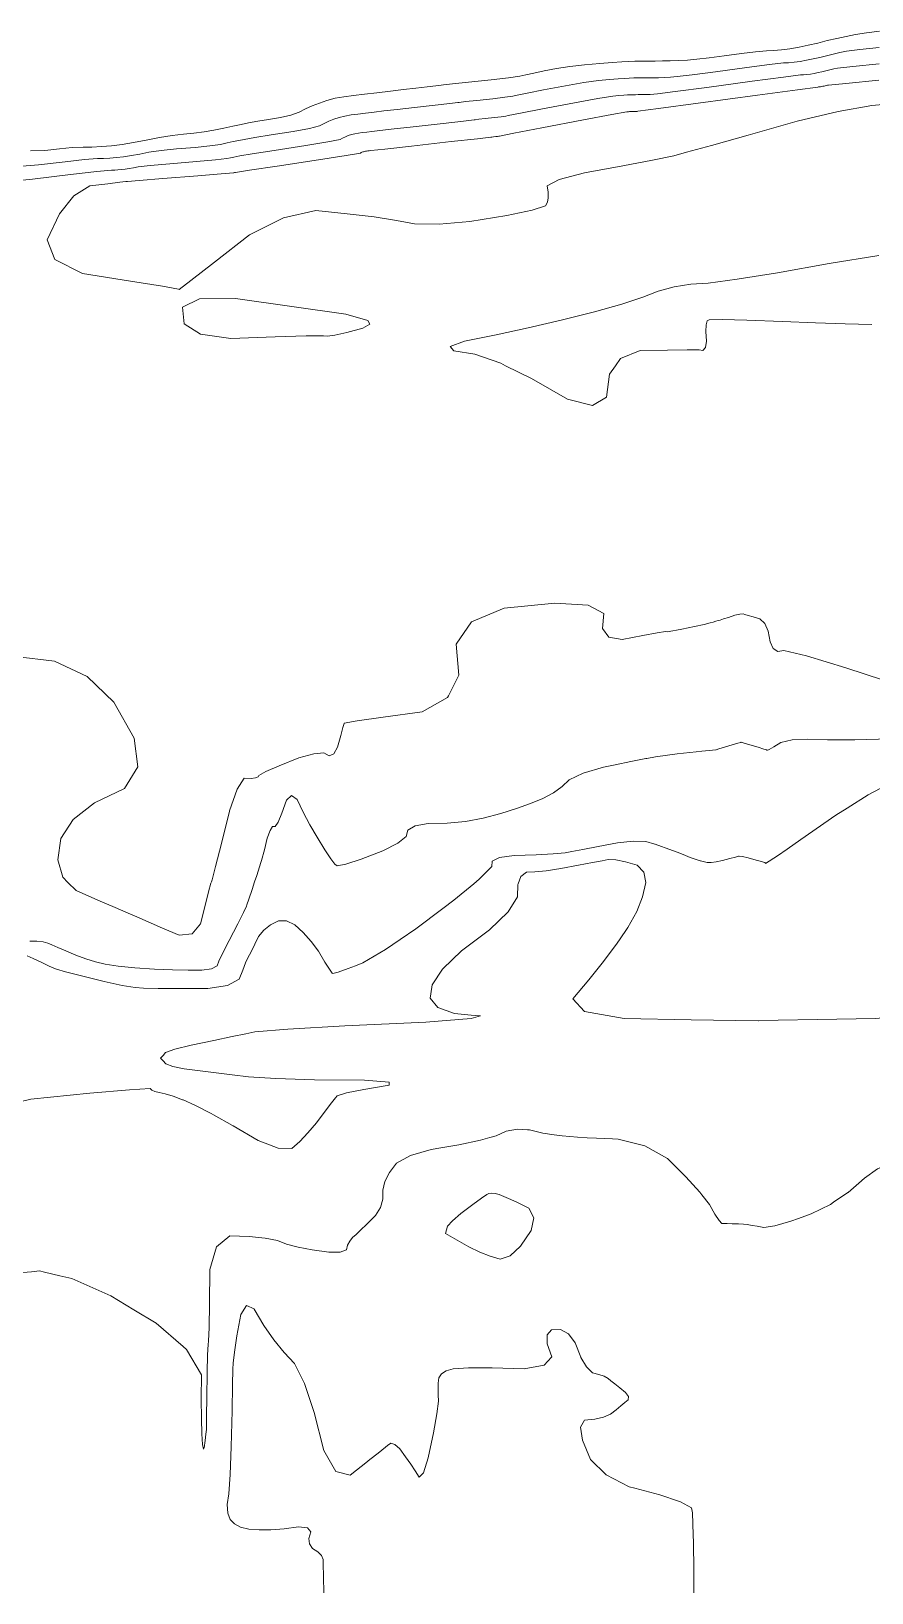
# Model space of a CAD drawing. Header units: inches. Extents: x 1337389 to 1347141, y 407035 to 414577.
# Drawn here: x 1345769 to 1346357, y 407035 to 408129 of the extents above; entities that cross this region are included whole.
import ezdxf

# ---------------------------------------------------------------- set-up
doc = ezdxf.new("R2010")
doc.units = ezdxf.units.IN
doc.header["$MEASUREMENT"] = 0
doc.layers.add('Topo', color=7, linetype='Continuous', lineweight=15, true_color=0x459900)

msp = doc.modelspace()

# ---------------------------------------------------------------- linework, layer by layer
at = {"layer": 'Topo'}
for p, q in [((1346199.6109, 407619.4851, 735), (1346198.9171, 407619.3591, 735)), ((1346205.3761, 407559.358, 740), (1346209.6949, 407557.9008, 740)), ((1346175.45, 407353.1319, 750), (1346164.2319, 407353.5699, 750)), ((1346340.313, 407315.486, 750), (1346330.2049, 407308.6911, 750)), ((1345788.6111, 407257.2792, 750), (1345777.7359, 407259.8209, 750)), ((1346232.4119, 407051.045, 755), (1346232.1301, 407070.4511, 755)), ((1346232.5391, 407035.2906, 755), (1346232.46, 407047.4641, 755))]:
    msp.add_line(p, q, dxfattribs=at)
for points, elevation in [([(1345768.0991, 408044.789), (1345778.0571, 408045.1129), (1345788.351, 408046.329), (1345797.2832, 408047.14), (1345804.8531, 408047.545), (1345811.0611, 408047.545), (1345817.674, 408047.8601), (1345824.6919, 408048.4899), (1345832.115, 408049.435), (1345840.2129, 408050.6951), (1345848.9851, 408052.27), (1345858.433, 408054.1589), (1345867.1459, 408055.6121), (1345875.127, 408056.6288), (1345882.3732, 408057.2089), (1345889.4778, 408058.096), (1345896.4412, 408059.2899), (1345903.262, 408060.7912), (1345909.5831, 408062.155), (1345915.404, 408063.3829), (1345920.7239, 408064.4751), (1345927.1208, 408065.638), (1345934.5931, 408066.873), (1345943.1419, 408068.179), (1345950.322, 408069.836), (1345956.1319, 408071.844), (1345960.572, 408074.2031), (1345965.29, 408076.378), (1345970.2861, 408078.3671), (1345975.5589, 408080.171), (1345981.2951, 408081.6521), (1345987.4931, 408082.808), (1345994.154, 408083.6409), (1346001.787, 408084.566), (1346010.3901, 408085.584), (1346019.965, 408086.6941), (1346029.0649, 408087.7379), (1346037.6892, 408088.7169), (1346045.8371, 408089.6291), (1346051.795, 408090.3159), (1346055.562, 408090.777), (1346057.138, 408091.0119), (1346063.5049, 408091.7339), (1346074.6629, 408092.942), (1346090.6119, 408094.6359), (1346102.6281, 408096.0769), (1346110.7129, 408097.264), (1346114.865, 408098.1969), (1346120.513, 408099.371), (1346127.657, 408100.784), (1346136.298, 408102.438), (1346145.666, 408103.867), (1346155.7609, 408105.07), (1346166.585, 408106.0471), (1346175.3039, 408106.7701), (1346181.9191, 408107.2371), (1346186.431, 408107.4489), (1346191.0029, 408107.601), (1346195.6349, 408107.694), (1346200.328, 408107.726), (1346205.2611, 408107.7599), (1346210.4351, 408107.7959), (1346215.8499, 408107.834), (1346221.6851, 408108.055), (1346227.9401, 408108.4599), (1346234.614, 408109.0479), (1346243.155, 408109.994), (1346253.5612, 408111.298), (1346265.833, 408112.9607), (1346275.7099, 408114.1421), (1346283.1941, 408114.8409), (1346288.2828, 408115.0591), (1346293.7943, 408115.5821), (1346299.7278, 408116.411), (1346306.0831, 408117.5458), (1346312.5591, 408118.8641), (1346319.1539, 408120.364), (1346325.869, 408122.0472), (1346332.524, 408123.608), (1346339.1199, 408125.048), (1346345.6561, 408126.3661), (1346353.4049, 408127.5601), (1346362.366, 408128.628)], 715), ([(1345759.357, 408033.9711), (1345773.6999, 408035.108), (1345792.1751, 408037.2899), (1345805.885, 408038.7449), (1345814.831, 408039.4732), (1345819.012, 408039.4732), (1345823.466, 408039.685), (1345828.1931, 408040.1089), (1345833.192, 408040.7458), (1345838.646, 408041.594), (1345844.5539, 408042.6551), (1345850.9173, 408043.927), (1345859.4938, 408045.123), (1345870.2861, 408046.241), (1345883.292, 408047.2831), (1345893.5219, 408048.3198), (1345900.975, 408049.3529), (1345905.6509, 408050.382), (1345909.984, 408051.3168), (1345913.974, 408052.1592), (1345917.6209, 408052.9069), (1345925.1672, 408054.1868), (1345936.612, 408055.9998), (1345951.955, 408058.3441), (1345963.2261, 408060.4609), (1345970.4251, 408062.35), (1345973.5529, 408064.0109), (1345976.876, 408065.543), (1345980.394, 408066.9438), (1345984.1082, 408068.2139), (1345988.147, 408069.2573), (1345992.512, 408070.071), (1345997.2029, 408070.658), (1346002.5789, 408071.309), (1346008.638, 408072.026), (1346015.381, 408072.808), (1346024.7518, 408073.8751), (1346036.75, 408075.2271), (1346051.374, 408076.865), (1346061.493, 408078.011), (1346067.1039, 408078.6669), (1346068.21, 408078.8321), (1346072.675, 408079.3379), (1346080.5, 408080.186), (1346091.6841, 408081.3741), (1346100.1112, 408082.3841), (1346105.78, 408083.217), (1346108.692, 408083.8711), (1346115.8021, 408085.297), (1346127.1109, 408087.4941), (1346142.6188, 408090.4621), (1346155.481, 408092.6691), (1346165.697, 408094.115), (1346173.267, 408094.7979), (1346179.3658, 408095.3041), (1346183.993, 408095.631), (1346187.149, 408095.779), (1346190.346, 408095.885), (1346193.5859, 408095.9499), (1346196.8691, 408095.973), (1346200.319, 408095.9971), (1346203.9381, 408096.0219), (1346207.7262, 408096.048), (1346211.807, 408096.2029), (1346216.182, 408096.4861), (1346220.851, 408096.8969), (1346231.3049, 408098.166), (1346247.544, 408100.2931), (1346269.5701, 408103.277), (1346285.4529, 408105.3181), (1346295.1949, 408106.415), (1346298.794, 408106.5691), (1346302.693, 408106.939), (1346306.889, 408107.5251), (1346311.3851, 408108.3281), (1346315.965, 408109.2599), (1346320.63, 408110.3211), (1346325.3791, 408111.512), (1346330.0868, 408112.6161), (1346334.752, 408113.634), (1346339.3751, 408114.5671), (1346348.5429, 408115.7531), (1346362.2569, 408117.1931)], 720), ([(1345750.616, 408023.1531), (1345769.3419, 408025.102), (1345795.999, 408028.2511), (1345814.4881, 408030.3511), (1345824.809, 408031.4002), (1345826.963, 408031.4002), (1345829.258, 408031.51), (1345831.6931, 408031.7279), (1345834.269, 408032.0559), (1345837.079, 408032.493), (1345840.1229, 408033.0401), (1345843.402, 408033.6952), (1345851.8421, 408034.6331), (1345865.4459, 408035.854), (1345884.2121, 408037.356), (1345897.566, 408038.543), (1345905.5081, 408039.4149), (1345908.0389, 408039.972), (1345910.3838, 408040.478), (1345912.5441, 408040.9341), (1345914.5181, 408041.339), (1345923.213, 408042.736), (1345938.6298, 408045.1258), (1345960.768, 408048.5089), (1345976.1311, 408051.085), (1345984.7192, 408052.8549), (1345986.5338, 408053.8191), (1345988.4611, 408054.7082), (1345990.502, 408055.5199), (1345992.6558, 408056.2569), (1345994.999, 408056.862), (1345997.532, 408057.3349), (1346000.2529, 408057.6748), (1346003.3711, 408058.0531), (1346006.8859, 408058.4681), (1346010.7971, 408058.9219), (1346020.439, 408060.0119), (1346035.8101, 408061.7379), (1346056.9111, 408064.1011), (1346071.19, 408065.7068), (1346078.6469, 408066.5581), (1346079.2808, 408066.652), (1346081.844, 408066.9432), (1346086.336, 408067.429), (1346092.756, 408068.112), (1346097.594, 408068.6923), (1346100.8478, 408069.169), (1346102.519, 408069.5452), (1346111.092, 408071.2229), (1346126.5659, 408074.2041), (1346148.9401, 408078.487), (1346165.2959, 408081.4721), (1346175.6318, 408083.1597), (1346179.9501, 408083.5501), (1346183.4281, 408083.8381), (1346186.0669, 408084.024), (1346187.866, 408084.1089), (1346189.6901, 408084.1692), (1346191.5379, 408084.206), (1346193.41, 408084.219), (1346195.3779, 408084.2331), (1346197.4421, 408084.2469), (1346199.6019, 408084.262), (1346201.9291, 408084.3502), (1346204.4239, 408084.5118), (1346207.0872, 408084.7458), (1346219.454, 408086.338), (1346241.5281, 408089.2871), (1346273.3069, 408093.593), (1346295.1961, 408096.493), (1346307.196, 408097.989), (1346309.3062, 408098.0791), (1346311.591, 408098.2961), (1346314.0511, 408098.6401), (1346316.6861, 408099.1101), (1346319.371, 408099.6562), (1346322.1051, 408100.2789), (1346324.8901, 408100.9761), (1346327.649, 408101.624), (1346330.3839, 408102.221), (1346333.0939, 408102.7669), (1346343.6822, 408103.9458), (1346362.1492, 408105.7571)], 725), ([(1346375.084, 408078.1758), (1346356.9961, 408076.721), (1346333.535, 408072.525), (1346304.701, 408065.5871), (1346270.495, 408055.909), (1346244.7191, 408048.6582), (1346227.3729, 408043.837), (1346218.4571, 408041.443), (1346203.5599, 408038.2659), (1346182.6829, 408034.3048), (1346155.8238, 408029.5589), (1346138.1609, 408024.901), (1346129.695, 408020.3298), (1346130.4241, 408015.846), (1346130.485, 408012.0261), (1346129.8792, 408008.8701), (1346128.6038, 408006.3771), (1346119.1237, 408003.3178), (1346101.44, 407999.693), (1346075.5501, 407995.5009), (1346054.0601, 407993.5241), (1346036.97, 407993.7619), (1346024.279, 407996.214), (1346008.527, 407998.5731), (1345989.7139, 408000.837), (1345967.84, 408003.0079), (1345945.068, 407998.062), (1345921.3972, 407985.9999), (1345896.8279, 407966.821), (1345880.361, 407954.118), (1345871.9959, 407947.89), (1345871.733, 407948.1371), (1345860.395, 407950.0871), (1345837.982, 407953.741), (1345804.495, 407959.0991), (1345785.0611, 407968.7181), (1345779.6799, 407982.598), (1345788.352, 408000.7399), (1345798.3149, 408013.328), (1345809.5691, 408020.364), (1345822.115, 408021.8457), (1345830.5211, 408022.8342), (1345834.787, 408023.328), (1345834.9151, 408023.328), (1345835.0502, 408023.3341), (1345835.1941, 408023.3471), (1345835.346, 408023.3671), (1345835.5121, 408023.3929), (1345835.6923, 408023.4249), (1345835.8861, 408023.4642), (1345844.19, 408024.1441), (1345860.6047, 408025.4659), (1345885.131, 408027.4289), (1345901.61, 408028.7671), (1345910.0422, 408029.478), (1345910.4277, 408029.5631), (1345910.7851, 408029.64), (1345911.114, 408029.709), (1345911.4151, 408029.7711), (1345921.2601, 408031.2859), (1345940.6479, 408034.2528), (1345969.58, 408038.6741), (1345989.0351, 408041.7101), (1345999.0131, 408043.3609), (1345999.5141, 408043.6269), (1346000.0461, 408043.872), (1346000.6101, 408044.0967), (1346001.205, 408044.3), (1346001.8519, 408044.4669), (1346002.551, 408044.5979), (1346003.3019, 408044.6922), (1346004.1631, 408044.7961), (1346005.1331, 408044.911), (1346006.2132, 408045.036), (1346016.1261, 408046.149), (1346034.871, 408048.249), (1346062.4478, 408051.3361), (1346080.8871, 408053.4031), (1346090.189, 408054.4479), (1346090.353, 408054.4732), (1346091.0138, 408054.5481), (1346092.1722, 408054.673), (1346093.828, 408054.8488), (1346095.0761, 408054.999), (1346095.916, 408055.1221), (1346096.347, 408055.2191), (1346106.3811, 408057.1491), (1346126.0202, 408060.913), (1346155.2619, 408066.511), (1346175.1109, 408070.2749), (1346185.5681, 408072.204), (1346186.632, 408072.3009), (1346187.49, 408072.3721), (1346188.14, 408072.418), (1346188.5839, 408072.438), (1346189.034, 408072.453), (1346189.489, 408072.4631), (1346189.951, 408072.466), (1346190.4362, 408072.4689), (1346190.9451, 408072.473), (1346191.477, 408072.4761), (1346192.051, 408072.4981), (1346192.6661, 408072.538), (1346193.323, 408072.5962), (1346207.604, 408074.5101), (1346235.511, 408078.281), (1346277.044, 408083.9079), (1346304.9391, 408087.6688), (1346319.1958, 408089.5621), (1346319.8169, 408089.5888), (1346320.489, 408089.6529), (1346321.2119, 408089.754), (1346321.9871, 408089.892), (1346322.7771, 408090.053), (1346323.5809, 408090.236), (1346324.3998, 408090.4411), (1346325.212, 408090.631), (1346326.016, 408090.807), (1346326.8129, 408090.968), (1346338.8212, 408092.139), (1346362.04, 408094.322)], 730), ([(1346100.6138, 407894.4459), (1346097.1971, 407896.1059), (1346079.0369, 407902.519), (1346064.3498, 407904.8359), (1346061.9389, 407907.8551), (1346071.8029, 407911.577), (1346093.942, 407916.0009), (1346116.493, 407920.9179), (1346139.4529, 407926.329), (1346162.825, 407932.2331), (1346181.9399, 407937.572), (1346196.8001, 407942.3459), (1346207.4031, 407946.5551), (1346218.549, 407949.6099), (1346230.237, 407951.5119), (1346242.466, 407952.2599), (1346262.7031, 407954.944), (1346290.9481, 407959.5619), (1346327.2, 407966.1161), (1346362.0539, 407971.536)], 730), ([(1346357.1141, 407923.217), (1346338.3821, 407923.8298), (1346317.5361, 407924.569), (1346294.5759, 407925.4339), (1346269.5019, 407926.427), (1346252.3461, 407926.829), (1346243.1081, 407926.6401), (1346241.788, 407925.861), (1346241.0279, 407923.095), (1346240.8299, 407918.341), (1346241.1919, 407911.6001), (1346240.5172, 407907.2091), (1346238.8041, 407905.167), (1346236.0551, 407905.475), (1346227.795, 407905.5589), (1346214.0249, 407905.421), (1346194.7451, 407905.0579), (1346181.1782, 407899.448), (1346177.5319, 407894.4091)], 730), ([(1346177.5319, 407894.4091), (1346173.3231, 407888.592), (1346171.182, 407872.4881), (1346161.386, 407866.6211), (1346143.9349, 407870.99), (1346118.8291, 407885.596), (1346100.6138, 407894.4459)], 730), ([(1346060.619, 407663.3801), (1346067.8789, 407677.8072), (1346066.1343, 407699.5839), (1346076.7512, 407715.224), (1346099.7299, 407724.729), (1346135.0709, 407728.0969), (1346158.3281, 407726.8551), (1346169.502, 407721.0018), (1346168.5929, 407710.5389), (1346172.832, 407704.4791), (1346182.218, 407702.823), (1346196.7528, 407705.57), (1346206.8659, 407707.3739), (1346212.557, 407708.2359), (1346213.8261, 407708.156), (1346217.6509, 407708.7389), (1346220.2701, 407709.25)], 730), ([(1346220.2701, 407709.25), (1346224.0341, 407709.9848), (1346232.9732, 407711.8929), (1346239.6081, 407713.3559), (1346243.939, 407714.3751), (1346245.966, 407714.9491), (1346247.786, 407715.4732), (1346249.399, 407715.9458), (1346250.8061, 407716.3671), (1346253.236, 407717.1296), (1346256.6879, 407718.2331), (1346261.1621, 407719.6771), (1346264.5671, 407720.5071), (1346266.9021, 407720.7249), (1346268.168, 407720.3299), (1346270.5532, 407719.6169), (1346274.0579, 407718.5871), (1346278.6812, 407717.239), (1346282.1818, 407713.8762), (1346284.5591, 407708.4981), (1346285.8141, 407701.1038), (1346288.0572, 407696.4131), (1346291.29, 407694.425), (1346295.512, 407695.1389), (1346311.3641, 407691.3341), (1346338.846, 407683.0099), (1346377.9588, 407670.1682)], 730), ([(1345734.6501, 407693.3639), (1345735.724, 407693.2661), (1345757.527, 407690.8639), (1345784.7711, 407687.5601), (1345807.713, 407676.9279), (1345826.354, 407658.9679), (1345840.694, 407633.6789), (1345843.208, 407613.486), (1345833.8961, 407598.3889), (1345812.757, 407588.388), (1345797.9069, 407576.7289), (1345789.3451, 407563.4121), (1345787.0711, 407548.4371), (1345790.627, 407536.266), (1345794.237, 407532.6629)], 730), ([(1345977.1331, 407621.328), (1345980.3141, 407622.7009), (1345983.0249, 407627.434), (1345985.2649, 407635.5271), (1345986.7719, 407641.0249), (1345987.5451, 407643.9279), (1345987.5841, 407644.2357), (1345996.722, 407645.718), (1346014.9571, 407648.373), (1346042.2899, 407652.2017), (1346059.9309, 407662.0131), (1346060.619, 407663.3801)], 730), ([(1346369.952, 407633.0769), (1346345.2328, 407632.561), (1346325.962, 407632.5503), (1346312.14, 407633.0458), (1346301.2941, 407632.3911), (1346293.4237, 407630.587), (1346288.5298, 407627.6341), (1346285.2539, 407625.744), (1346283.596, 407624.9168), (1346283.556, 407625.155), (1346283.511, 407625.3181), (1346283.4619, 407625.4079), (1346283.4079, 407625.423), (1346281.426, 407626.0411), (1346277.5181, 407627.2611), (1346271.682, 407629.083), (1346267.6911, 407630.266), (1346265.546, 407630.8089), (1346265.2458, 407630.712), (1346263.1859, 407630.09), (1346259.3651, 407628.9419), (1346253.7831, 407627.268), (1346249.987, 407626.1311), (1346247.9749, 407625.53), (1346247.7491, 407625.4661), (1346243.138, 407624.985), (1346237.986, 407624.47)], 735), ([(1345907.2719, 407582.523), (1345907.3369, 407582.7847), (1345912.6861, 407598.0032), (1345917.705, 407605.573), (1345922.3941, 407605.4959), (1345925.6431, 407605.8121), (1345927.4529, 407606.521), (1345927.8238, 407607.6231), (1345932.6971, 407610.2), (1345942.073, 407614.2509), (1345955.9511, 407619.7759), (1345966.421, 407622.798), (1345973.4809, 407623.315), (1345977.1331, 407621.328)], 730), ([(1346198.9171, 407619.3591), (1346188.301, 407617.4299), (1346177.2359, 407615.0959)], 735), ([(1346237.986, 407624.47), (1346234.143, 407624.0859), (1346220.7628, 407622.7701), (1346205.4819, 407620.552), (1346199.6109, 407619.4851)], 735), ([(1346177.2359, 407615.0959), (1346169.2191, 407613.4061), (1346154.8669, 407609.1181), (1346145.2469, 407604.567), (1346140.3572, 407599.7521), (1346134.205, 407595.351), (1346126.7908, 407591.366), (1346118.1151, 407587.7951), (1346108.2629, 407584.3199), (1346097.2339, 407580.941), (1346085.0299, 407577.658), (1346072.501, 407575.3991), (1346059.647, 407574.1631), (1346046.4681, 407573.9519), (1346037.3209, 407572.339), (1346032.2051, 407569.3219), (1346031.1198, 407564.9031), (1346025.3011, 407560.0312), (1346014.7469, 407554.704), (1345999.4571, 407548.9252), (1345988.743, 407545.4629), (1345982.6061, 407544.3191), (1345981.044, 407545.4937), (1345978.2029, 407549.2041), (1345974.0851, 407555.4511), (1345968.6879, 407564.2332), (1345963.6413, 407573.0448), (1345958.9441, 407581.8872), (1345954.5971, 407590.7601), (1345950.6581, 407593.5799), (1345947.128, 407590.3479), (1345944.0052, 407581.0652), (1345941.3619, 407574.8851), (1345939.198, 407571.8078), (1345937.513, 407571.8361), (1345935.7089, 407569.116), (1345933.7869, 407563.6461), (1345931.7461, 407555.429), (1345929.6599, 407548.028)], 735), ([(1346339.6941, 407584.633), (1346354.54, 407593.8752), (1346375.1659, 407604.839)], 740), ([(1345894.614, 407533.017), (1345895.1359, 407534.5619), (1345897.59, 407543.8451), (1345901.657, 407559.9191), (1345907.2719, 407582.523)], 730), ([(1346297.751, 407556.001), (1346307.3338, 407562.6121), (1346331.9301, 407579.7989), (1346339.6941, 407584.633)], 740), ([(1346078.4168, 407531.7539), (1346082.1609, 407534.8179), (1346091.102, 407543.9159), (1346091.2051, 407547.56), (1346096.4119, 407550.1251), (1346106.7231, 407551.6099), (1346122.1389, 407552.015), (1346134.0101, 407552.5789), (1346142.336, 407553.304), (1346147.1192, 407554.1868), (1346154.8119, 407555.6699), (1346165.4169, 407557.753), (1346178.933, 407560.4341), (1346190.06, 407561.609), (1346198.7982, 407561.276), (1346205.1469, 407559.4349), (1346205.3761, 407559.358)], 740), ([(1346209.6949, 407557.9008), (1346212.457, 407556.9698), (1346220.727, 407553.882), (1346224.9511, 407552.1839)], 740), ([(1346236.9721, 407547.7179), (1346236.9921, 407547.7111), (1346241.8272, 407546.503), (1346244.4638, 407546.547), (1346247.9949, 407547.0473), (1346252.4201, 407548.0029), (1346257.741, 407549.415), (1346261.4841, 407550.4081), (1346263.649, 407550.9808), (1346264.237, 407551.1342), (1346266.4849, 407550.7351), (1346270.3931, 407549.7819), (1346275.9621, 407548.2769), (1346279.7729, 407547.246), (1346281.8261, 407546.69), (1346282.121, 407546.609), (1346282.3529, 407546.4328), (1346282.524, 407546.16), (1346282.631, 407545.7921), (1346290.902, 407551.2759), (1346297.751, 407556.001)], 740), ([(1345929.6599, 407548.028), (1345929.2831, 407546.69), (1345926.3991, 407537.431), (1345924.9449, 407533.125)], 735), ([(1346109.4778, 407531.69), (1346111.358, 407536.8779), (1346115.2809, 407539.8282), (1346121.047, 407539.98), (1346129.037, 407540.8471), (1346139.2529, 407542.43), (1346151.693, 407544.728), (1346161.3619, 407546.5341), (1346168.258, 407547.8451), (1346172.3809, 407548.6631), (1346177.842, 407548.423), (1346184.64, 407547.1231), (1346187.9303, 407546.169)], 745), ([(1346187.9303, 407546.169), (1346192.7749, 407544.764), (1346197.4441, 407539.9331)], 745), ([(1346224.9511, 407552.1839), (1346229.9589, 407550.171), (1346236.9721, 407547.7179)], 740), ([(1345924.9449, 407533.125), (1345923.0951, 407527.65), (1345920.8159, 407520.8219), (1345919.565, 407516.9461), (1345919.3411, 407516.022), (1345917.1741, 407511.5712), (1345913.0661, 407503.5921), (1345907.0158, 407492.086), (1345902.5851, 407483.3729), (1345899.775, 407477.4529), (1345898.5851, 407474.326), (1345894.6181, 407472.2359), (1345887.876, 407471.182), (1345878.358, 407471.164), (1345867.3631, 407471.4409), (1345854.8921, 407472.0139), (1345840.945, 407472.881), (1345829.401, 407474.013), (1345820.2611, 407475.411), (1345813.525, 407477.0741), (1345806.6791, 407479.1751), (1345799.723, 407481.714), (1345792.658, 407484.691), (1345787.057, 407487.095), (1345782.918, 407488.924), (1345780.242, 407490.1792), (1345776.7721, 407491.026), (1345772.5078, 407491.4651), (1345767.4501, 407491.4961)], 735), ([(1345794.237, 407532.6629), (1345800.0142, 407526.8991), (1345815.231, 407520.3361), (1345827.38, 407515.074), (1345836.4621, 407511.1121), (1345842.4771, 407508.451), (1345850.43, 407504.9919), (1345860.3231, 407500.7352), (1345872.1541, 407495.6809), (1345881.0939, 407496.64), (1345887.1412, 407503.6111), (1345890.2971, 407516.5952), (1345892.6809, 407526.0809), (1345894.2941, 407532.0701), (1345894.614, 407533.017)], 730), ([(1346056.633, 407472.1079), (1346069.8529, 407484.768), (1346089.3221, 407499.4019), (1346102.3821, 407512.0071), (1346109.033, 407522.5829), (1346109.2749, 407531.13), (1346109.4778, 407531.69)], 745), ([(1346056.706, 407514.497), (1346064.3819, 407520.2659), (1346078.4168, 407531.7539)], 740), ([(1346197.4441, 407539.9331), (1346197.4751, 407539.9), (1346198.7389, 407532.5311), (1346196.569, 407522.6559), (1346192.4318, 407512.177), (1346186.328, 407501.094), (1346184.8839, 407499.0031)], 745), ([(1346026.8611, 407492.728), (1346037.7651, 407500.2601), (1346056.706, 407514.497)], 740), ([(1345765.669, 407481.3002), (1345769.9829, 407479.3161), (1345776.3269, 407476.3409), (1345781.1359, 407474.1129), (1345784.4091, 407472.633), (1345786.1481, 407471.9), (1345792.6038, 407470.104), (1345803.778, 407467.2439), (1345819.6701, 407463.32), (1345832.182, 407460.5851), (1345841.3172, 407459.0391), (1345847.0721, 407458.6809), (1345857.4541, 407458.4549), (1345872.4611, 407458.3599), (1345892.095, 407458.3961), (1345906.0018, 407460.5701), (1345914.184, 407464.882), (1345916.639, 407471.3319), (1345918.637, 407476.3171), (1345920.1768, 407479.8391), (1345921.258, 407481.8971), (1345922.875, 407485.0589), (1345925.0281, 407489.327), (1345927.715, 407494.6989), (1345931.3621, 407499.2329), (1345935.968, 407502.9279), (1345941.533, 407505.7839), (1345947.2299, 407505.829), (1345953.0571, 407503.0609), (1345959.0151, 407497.4819), (1345964.521, 407491.2658), (1345969.576, 407484.4121), (1345974.1791, 407476.922), (1345977.386, 407471.824), (1345979.1989, 407469.1192), (1345979.6149, 407468.8051), (1345983.351, 407469.903), (1345990.404, 407472.4131), (1345995.4858, 407474.334)], 740), ([(1346184.8839, 407499.0031), (1346178.258, 407489.4074), (1346177.322, 407488.154)], 745), ([(1345995.4858, 407474.334), (1346000.7757, 407476.334), (1346016.564, 407485.6161), (1346026.8611, 407492.728)], 740), ([(1346177.322, 407488.154), (1346169.14, 407477.2041), (1346158.9739, 407464.484), (1346147.7599, 407451.248), (1346155.948, 407442.1809), (1346183.5379, 407437.2809), (1346230.5303, 407436.549), (1346261.873, 407436.062), (1346277.5649, 407435.82), (1346277.607, 407435.8219), (1346277.6509, 407435.8229), (1346277.696, 407435.8229), (1346277.7421, 407435.8219), (1346291.4392, 407436.0979), (1346318.786, 407436.6519), (1346359.7828, 407437.484), (1346387.1009, 407440.19), (1346395.3699, 407442.9679)], 745), ([(1346048.9081, 407459.4017), (1346049.113, 407460.8959), (1346056.4501, 407471.933), (1346056.633, 407472.1079)], 745), ([(1346076.568, 407439.8099), (1346064.8489, 407440.8291), (1346053.088, 407444.9691), (1346047.842, 407451.6572), (1346048.9081, 407459.4017)], 745), ([(1345935.253, 407348.885), (1345941.311, 407346.5272), (1345950.9971, 407346.3342), (1345956.494, 407351.3471), (1345962.217, 407357.37), (1345968.1659, 407364.4032), (1345974.3419, 407372.4451), (1345978.8191, 407378.2751), (1345981.5958, 407381.895), (1345982.6748, 407383.3031), (1345989.277, 407385.231), (1346001.4009, 407387.6799), (1346019.048, 407390.649), (1346019.1629, 407392.783), (1346001.7458, 407394.0821), (1345966.7981, 407394.5462), (1345939.7299, 407395.339), (1345920.541, 407396.463), (1345909.2318, 407397.915), (1345897.9752, 407399.3639), (1345886.7688, 407400.808), (1345875.6139, 407402.2481), (1345867.5781, 407403.8671), (1345862.6601, 407405.6659), (1345860.861, 407407.644), (1345859.6611, 407408.9629), (1345859.061, 407409.622), (1345859.6459, 407410.2619), (1345860.8159, 407411.541), (1345862.5711, 407413.4592), (1345869.0932, 407415.8561), (1345880.383, 407418.7309), (1345896.44, 407422.084), (1345909.247, 407424.7579), (1345918.8039, 407426.7538), (1345925.111, 407428.0721), (1345948.203, 407429.8689), (1345988.08, 407432.1441), (1346044.742, 407434.897), (1346076.425, 407437.2631), (1346083.1271, 407439.24), (1346076.568, 407439.8099)], 745), ([(1346419.639, 407329.4939), (1346417.8501, 407328.0201), (1346413.5511, 407338.892), (1346414.111, 407368.184), (1346410.4451, 407387.9452), (1346402.5521, 407398.1751), (1346390.432, 407398.873), (1346382.0071, 407394.9621), (1346377.2749, 407386.4419), (1346376.2382, 407373.3129), (1346375.8029, 407361.6951), (1346375.9711, 407351.588), (1346376.741, 407342.993), (1346375.6741, 407337.381), (1346372.7681, 407334.7529), (1346368.0251, 407335.1079), (1346361.055, 407332.03), (1346351.8589, 407325.5159), (1346347.9161, 407322.0819)], 750), ([(1345732.1831, 407371.33), (1345735.433, 407372.9199), (1345768.256, 407380.9519), (1345809.5418, 407385.0999), (1345837.4139, 407387.5381), (1345851.87, 407388.2652), (1345852.9112, 407387.28), (1345855.007, 407386.3579), (1345858.1569, 407385.4982), (1345862.3629, 407384.7011), (1345867.915, 407382.9742), (1345874.4309, 407380.465)], 745), ([(1345874.4309, 407380.465), (1345874.8139, 407380.3182), (1345883.059, 407376.732), (1345894.578, 407370.8049), (1345896.1002, 407369.9539)], 745), ([(1345896.1002, 407369.9539), (1345909.3701, 407362.5372), (1345909.937, 407362.2041)], 745), ([(1345909.937, 407362.2041), (1345927.4351, 407351.929), (1345935.253, 407348.885)], 745), ([(1346116.058, 407359.415), (1346108.8799, 407359.8329), (1346101.1091, 407358.4931), (1346094.1089, 407355.3151), (1346089.6738, 407354.0361)], 750), ([(1346134.6769, 407355.916), (1346126.7359, 407357.0019), (1346117.422, 407359.3361), (1346116.058, 407359.415)], 750), ([(1346150.9189, 407354.3441), (1346140.181, 407355.164), (1346134.6769, 407355.916)], 750), ([(1346055.361, 407346.7959), (1346048.4979, 407345.6419), (1346033.993, 407341.342), (1346024.286, 407335.9899), (1346019.3789, 407329.5851), (1346016.1542, 407323.2801), (1346014.6099, 407317.072), (1346014.7479, 407310.963), (1346013.0299, 407305.068), (1346009.4579, 407299.3861), (1346004.03, 407293.917), (1346003.0479, 407292.955)], 750), ([(1346089.6738, 407354.0361), (1346083.007, 407352.1151), (1346067.8039, 407348.8901), (1346055.361, 407346.7959)], 750), ([(1346164.2319, 407353.5699), (1346157.7569, 407353.8221), (1346150.9189, 407354.3441)], 750), ([(1346219.99, 407333.327), (1346213.9871, 407339.3241), (1346198.208, 407348.143), (1346179.4641, 407352.976), (1346175.45, 407353.1319)], 750), ([(1346238.0532, 407313.9181), (1346236.601, 407315.7758), (1346226.8029, 407326.5187), (1346219.99, 407333.327)], 750), ([(1346305.759, 407297.327), (1346300.268, 407295.3691), (1346289.1681, 407292.23), (1346281.3388, 407291.0781), (1346276.7831, 407291.9132), (1346273.3241, 407292.5412), (1346270.9609, 407292.9609), (1346269.694, 407293.1739), (1346267.3101, 407293.362), (1346263.8081, 407293.5249), (1346259.1879, 407293.6639), (1346255.7019, 407293.762), (1346253.3491, 407293.8201), (1346252.1301, 407293.837), (1346250.0622, 407296.0549), (1346247.1471, 407300.474), (1346243.383, 407307.094), (1346238.0532, 407313.9181)], 750), ([(1346347.9161, 407322.0819), (1346340.4362, 407315.5691), (1346340.313, 407315.486)], 750), ([(1346330.2049, 407308.6911), (1346328.0299, 407307.2281), (1346314.6408, 407300.4949), (1346305.759, 407297.327)], 750), ([(1346003.0479, 407292.955), (1345999.5578, 407289.5359), (1345996.042, 407286.242), (1345993.4829, 407284.035), (1345991.488, 407281.4949), (1345990.0569, 407278.6211), (1345989.191, 407275.4129), (1345984.7611, 407273.7969), (1345976.769, 407273.7718), (1345965.2119, 407275.338), (1345955.4061, 407277.2089), (1345947.3499, 407279.3829), (1345941.043, 407281.862), (1345932.2931, 407283.6461), (1345921.1001, 407284.7352), (1345907.4629, 407285.1308), (1345898.2939, 407277.414), (1345893.5921, 407261.585), (1345893.3581, 407237.6439), (1345893.0701, 407220.9363), (1345892.7281, 407211.46), (1345892.331, 407209.217), (1345891.9921, 407201.8712), (1345891.7131, 407189.421), (1345891.4911, 407171.8671), (1345891.3239, 407159.3761), (1345891.2099, 407151.9489), (1345891.1511, 407149.585), (1345890.877, 407146.2619), (1345890.3889, 407141.9812), (1345889.6861, 407136.741), (1345889.0399, 407135.749), (1345888.4532, 407139.004), (1345887.9239, 407146.5056), (1345887.633, 407157.1618), (1345887.581, 407170.972), (1345887.769, 407187.9351), (1345877.2711, 407205.6139), (1345874.979, 407207.6049)], 750), ([(1345768.611, 407260.099), (1345756.326, 407258.9939), (1345752.236, 407258.2702)], 750), ([(1345777.7359, 407259.8209), (1345774.3411, 407260.615), (1345768.611, 407260.099)], 750), ([(1345840.3199, 407233.468), (1345824.222, 407243.123), (1345796.9731, 407255.325), (1345788.6111, 407257.2792)], 750), ([(1345924.4858, 407234.0059), (1345919.2599, 407236.4819), (1345915.2179, 407230.211), (1345912.5451, 407215.1069), (1345910.7469, 407203.686), (1345909.822, 407195.949), (1345909.771, 407191.896), (1345909.5259, 407180.7851), (1345909.087, 407162.616), (1345908.4559, 407137.389), (1345907.6969, 407118.0589), (1345906.812, 407104.6281), (1345905.801, 407097.0951), (1345906.1161, 407091.056), (1345907.7561, 407086.5111), (1345910.721, 407083.4601), (1345915.1061, 407081.2541), (1345920.9119, 407079.892), (1345928.1381, 407079.375), (1345936.3331, 407079.447), (1345945.4988, 407080.11), (1345955.635, 407081.3621), (1345961.9279, 407080.6601), (1345964.3781, 407078.0021), (1345962.9849, 407073.3899), (1345963.328, 407069.5169), (1345965.4059, 407066.382), (1345969.2191, 407063.985), (1345971.746, 407061.4139), (1345972.9862, 407058.6679), (1345972.9391, 407055.748), (1345973.0922, 407046.4119), (1345973.3407, 407035.2906)], 755), ([(1345874.979, 407207.6049), (1345856.0891, 407224.0109), (1345840.3199, 407233.468)], 750), ([(1346004.3607, 407127.631), (1346003.8401, 407127.2209), (1345991.9082, 407117.7309), (1345981.737, 407120.2761), (1345973.3262, 407134.8572), (1345966.6749, 407161.4729), (1345959.8201, 407181.7768), (1345952.7609, 407195.7669), (1345945.4981, 407203.4449), (1345938.395, 407212.3619), (1345931.4529, 407222.5199), (1345924.6721, 407233.918), (1345924.4858, 407234.0059)], 755), ([(1346144.684, 407216.638), (1346139.189, 407219.672), (1346132.8861, 407219.297), (1346129.736, 407215.9679), (1346129.737, 407209.6841), (1346132.8909, 407200.4441), (1346132.6612, 407200.1911)], 755), ([(1346153.3901, 407200.1152), (1346153.2549, 407200.346), (1346149.3729, 407210.1962), (1346144.684, 407216.638)], 755), ([(1346132.6612, 407200.1911), (1346127.5379, 407194.5409), (1346113.6791, 407191.974), (1346091.3129, 407192.743), (1346074.7641, 407192.793), (1346064.03, 407192.1241), (1346059.1132, 407190.735), (1346055.723, 407188.6079), (1346053.8601, 407185.742), (1346053.5229, 407182.138), (1346053.367, 407178.2199), (1346053.3901, 407173.989), (1346053.5941, 407169.4429), (1346052.5062, 407160.5411), (1346050.1271, 407147.2831), (1346046.4582, 407129.67), (1346043.111, 407119.3451), (1346040.088, 407116.3099), (1346037.3881, 407120.5649), (1346034.2442, 407125.2572), (1346030.654, 407130.3882), (1346026.621, 407135.9579), (1346023.1738, 407139.1351), (1346020.3149, 407139.9221), (1346018.0428, 407138.3159), (1346012.552, 407134.0817), (1346004.3607, 407127.631)], 755), ([(1346191.1129, 407108.478), (1346187.2011, 407109.5159), (1346171.0022, 407117.8059), (1346160.0691, 407128.6909), (1346154.4011, 407142.1701), (1346153.0222, 407151.3389), (1346155.9302, 407156.1983), (1346163.127, 407156.7468), (1346169.1999, 407158.1391), (1346174.1499, 407160.374), (1346177.9779, 407163.4521), (1346181.3061, 407166.1328), (1346184.1339, 407168.4189), (1346186.4619, 407170.308), (1346186.6391, 407172.678), (1346184.6651, 407175.5271), (1346180.5399, 407178.8561), (1346177.126, 407181.6081), (1346174.4231, 407183.783), (1346172.4311, 407185.38), (1346169.6251, 407186.8362), (1346166.0049, 407188.15), (1346161.5711, 407189.3229), (1346157.3209, 407193.388), (1346153.3901, 407200.1152)], 755), ([(1346222.4799, 407099.132), (1346208.6662, 407103.82), (1346191.1129, 407108.478)], 755), ([(1346232.1301, 407070.4511), (1346232.0529, 407075.75), (1346231.508, 407091.3021), (1346230.8191, 407094.713), (1346223.2051, 407098.8861), (1346222.4799, 407099.132)], 755), ([(1346232.46, 407047.4641), (1346232.4559, 407048.0559), (1346232.4119, 407051.045)], 755)]:
    msp.add_lwpolyline(points, dxfattribs=dict(at, elevation=elevation))
for points, elevation in [([(1345988.829, 407930.4281), (1346004.17, 407926.0101), (1346005.5381, 407923.524), (1346000.6021, 407920.761), (1345989.364, 407917.7199), (1345981.0329, 407915.8199), (1345975.6101, 407915.0608), (1345973.096, 407915.4411), (1345961.02, 407915.2943), (1345939.3851, 407914.6191), (1345908.1879, 407913.4161), (1345886.9492, 407916.476), (1345875.665, 407923.7999), (1345874.3381, 407935.3858), (1345886.322, 407941.2722), (1345911.617, 407941.4581)], 730), ([(1346058.6291, 407286.9461), (1346060.0741, 407292.002), (1346063.36, 407295.7951), (1346069.2109, 407300.853), (1346077.6262, 407307.177), (1346083.725, 407311.6152), (1346087.5079, 407314.1679), (1346088.9759, 407314.8341), (1346090.8959, 407315.042), (1346093.27, 407314.7923), (1346096.096, 407314.0827), (1346100.986, 407312.139), (1346107.9401, 407308.9592), (1346116.958, 407304.5432), (1346120.479, 407297.905), (1346118.505, 407289.0431), (1346111.0349, 407277.9583), (1346103.785, 407271.239), (1346096.7529, 407268.8869), (1346089.94, 407270.902), (1346082.676, 407273.8039), (1346074.9608, 407277.593)], 755)]:
    msp.add_lwpolyline(points, close=True, dxfattribs=dict(at, elevation=elevation))

doc.saveas('drawing.dxf')
